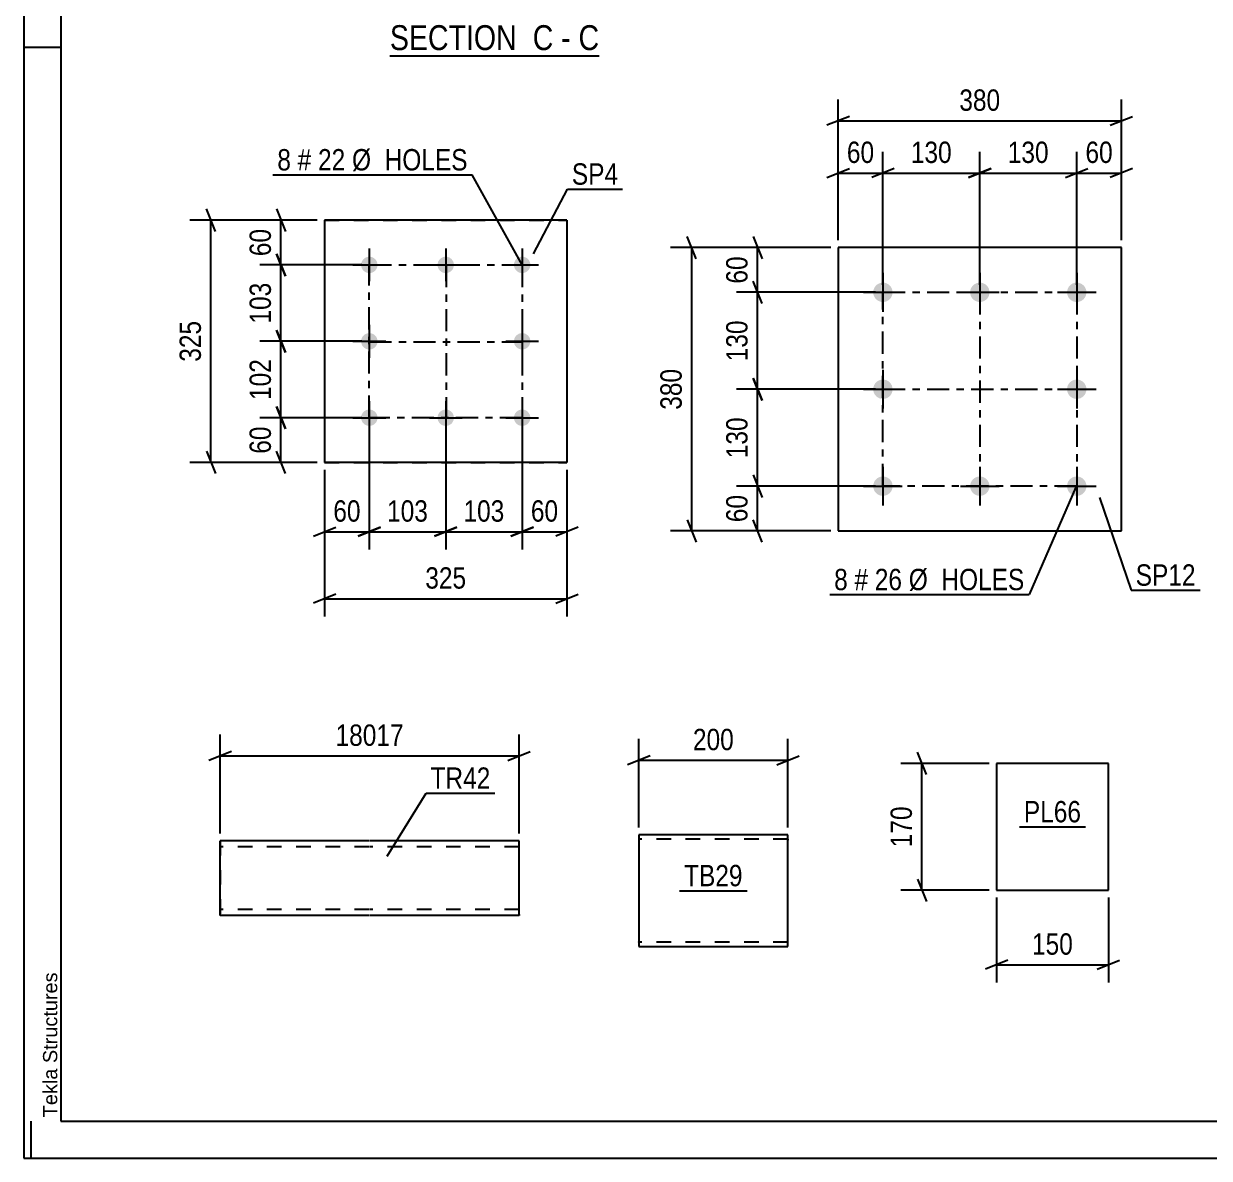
# Model space of a CAD drawing. Header units: millimetres. Extents: x 0 to 841, y 0 to 594.
# Drawn here: x 0 to 159, y 0 to 152.2 of the extents above; entities that cross this region are included whole.
import ezdxf

# ---------------------------------------------------------------- set-up
doc = ezdxf.new("R2010")
doc.units = ezdxf.units.MM
doc.linetypes.add('DXK_LINE_DOT2', pattern=[3.9198, 1.9599, -1.9599])
doc.linetypes.add('DXK_LINE_DOT3', pattern=[5.9187, 2.979, -0.9799, 0.9799, -0.9799])
doc.styles.add('Arial', font='arial.ttf', dxfattribs={"height": 0.2})
doc.styles.add('Arial Narrow', font='ARIALN.TTF', dxfattribs={"height": 0.2})

# ---------------------------------------------------------------- blocks, each defined once
blk = doc.blocks.new('Unknown-232924665-1133')
at = {"color": 5, "linetype": 'Continuous'}
for p, q in [((0, 594), (0, 0)), ((5, 589), (5, 5)), ((5, 149), (0, 149)), ((1, 0), (1, 5)), ((5, 5), (836, 5)), ((0, 0), (841, 0))]:
    blk.add_line(p, q, dxfattribs=at)
at = {"color": 174, "linetype": 'Continuous', "style": 'Arial'}
blk.add_text('Tekla Structures', height=1.9102, rotation=90, dxfattribs=at).set_placement((4.5, 5.5))
blk = doc.blocks.new('Unknown-232924665-13 - 4838')
at = {"color": 6, "linetype": 'Continuous'}
blk.add_line((49.12, 147.89), (77.19, 147.89), dxfattribs=at)
at = {"color": 0, "linetype": 'Continuous'}
for points in [[(67.23, 148.64), (67.23, 152.14), (49.12, 152.14), (49.12, 148.64)], [(71.05, 148.64), (71.05, 152.14), (68.28, 152.14), (68.28, 148.64)], [(73.37, 148.64), (73.37, 152.14), (72.1, 152.14), (72.1, 148.64)], [(77.19, 148.64), (77.19, 152.14), (74.42, 152.14), (74.42, 148.64)]]:
    blk.add_wipeout(points, dxfattribs=at)
at = {"color": 7, "linetype": 'Continuous', "style": 'Arial Narrow'}
for s, p in [('SECTION ', (49.12, 148.64)), ('C', (68.28, 148.64)), ('C', (74.42, 148.64)), ('-', (72.1, 148.64))]:
    blk.add_text(s, height=3.34, dxfattribs=at).set_placement(p)
blk = doc.blocks.new('Part-232924665-17993 - 17992')
at = {"color": 2, "linetype": 'Continuous'}
for p, q in [((82.51, 43.39), (82.51, 28.49)), ((102.51, 43.39), (82.51, 43.39)), ((102.51, 29.59), (102.51, 43.39)), ((102.51, 28.39), (102.51, 29.59)), ((82.51, 28.49), (82.51, 28.39)), ((82.51, 28.39), (102.51, 28.39))]:
    blk.add_line(p, q, dxfattribs=at)
at = {"color": 7, "linetype": 'DXK_LINE_DOT2'}
for p, q in [((102.51, 42.79), (82.51, 42.79)), ((102.51, 42.79), (102.51, 42.75)), ((102.51, 42.75), (102.51, 42.79)), ((102.51, 42.65), (102.51, 42.75)), ((102.51, 42.75), (102.51, 42.65)), ((82.51, 28.99), (82.51, 29.04)), ((102.51, 28.99), (82.51, 28.99)), ((102.51, 29.04), (102.51, 29.36)), ((102.51, 28.99), (102.51, 29.04))]:
    blk.add_line(p, q, dxfattribs=at)
blk = doc.blocks.new('Part-232924665-18001 - 18000')
at = {"color": 2, "linetype": 'Continuous'}
for p, q in [((130.49, 52.96), (130.49, 35.96)), ((145.49, 52.96), (130.49, 52.96)), ((145.49, 35.96), (145.49, 52.96)), ((130.49, 35.96), (145.49, 35.96))]:
    blk.add_line(p, q, dxfattribs=at)
blk = doc.blocks.new('Part-232924665-4308 - 4302')
at = {"color": 2, "linetype": 'Continuous'}
for p, q in [((40.36, 125.83), (40.36, 93.33)), ((72.86, 125.83), (40.36, 125.83)), ((72.86, 125.83), (72.86, 93.33)), ((72.86, 93.33), (40.36, 93.33))]:
    blk.add_line(p, q, dxfattribs=at)
at = {"color": 7, "linetype": 'DXK_LINE_DOT2'}
for p, q in [((40.36, 125.83), (72.86, 125.83)), ((40.36, 93.33), (72.86, 93.33))]:
    blk.add_line(p, q, dxfattribs=at)
blk = doc.blocks.new('Bolt-232924665-4369 - 4302')
at = {"linetype": 'Continuous'}
for points in [[(46.36, 120.93, -1), (46.36, 118.73, -1)], [(56.61, 120.93, -1), (56.61, 118.73, -1)], [(66.86, 120.93, -1), (66.86, 118.73, -1)], [(46.36, 110.68, -1), (46.36, 108.48, -1)], [(66.86, 110.68, -1), (66.86, 108.48, -1)], [(46.36, 100.43, -1), (46.36, 98.23, -1)], [(56.61, 100.43, -1), (56.61, 98.23, -1)], [(66.86, 100.43, -1), (66.86, 98.23, -1)]]:
    blk.add_hatch(color=1, dxfattribs=at).paths.add_polyline_path(points)
at = {"color": 1, "linetype": 'Continuous'}
for p, q in [((46.36, 122.03), (46.36, 117.63)), ((56.61, 122.03), (56.61, 117.63)), ((66.86, 122.03), (66.86, 117.63)), ((44.16, 119.83), (48.56, 119.83)), ((54.41, 119.83), (58.81, 119.83)), ((64.66, 119.83), (69.06, 119.83)), ((46.36, 111.78), (46.36, 107.38)), ((66.86, 111.78), (66.86, 107.38)), ((44.16, 109.58), (48.56, 109.58)), ((64.66, 109.58), (69.06, 109.58)), ((46.36, 101.53), (46.36, 97.13)), ((56.61, 101.53), (56.61, 97.13)), ((66.86, 101.53), (66.86, 97.13)), ((44.16, 99.33), (48.56, 99.33)), ((54.41, 99.33), (58.81, 99.33)), ((64.66, 99.33), (69.06, 99.33))]:
    blk.add_line(p, q, dxfattribs=at)
blk = doc.blocks.new('Part-232924665-18038 - 18037')
at = {"color": 2, "linetype": 'Continuous'}
for p, q in [((109.25, 122.15), (109.25, 84.15)), ((147.25, 122.15), (109.25, 122.15)), ((147.25, 84.15), (147.25, 122.15)), ((109.25, 84.15), (147.25, 84.15))]:
    blk.add_line(p, q, dxfattribs=at)
blk = doc.blocks.new('Bolt-232924665-18039 - 18037')
at = {"linetype": 'Continuous'}
for points in [[(115.25, 117.45, -1), (115.25, 114.85, -1)], [(128.25, 117.45, -1), (128.25, 114.85, -1)], [(141.25, 117.45, -1), (141.25, 114.85, -1)], [(115.25, 104.45, -1), (115.25, 101.85, -1)], [(141.25, 104.45, -1), (141.25, 101.85, -1)], [(115.25, 91.45, -1), (115.25, 88.85, -1)], [(128.25, 91.45, -1), (128.25, 88.85, -1)], [(141.25, 91.45, -1), (141.25, 88.85, -1)]]:
    blk.add_hatch(color=1, dxfattribs=at).paths.add_polyline_path(points)
at = {"color": 1, "linetype": 'Continuous'}
for p, q in [((115.25, 118.75), (115.25, 113.55)), ((128.25, 118.75), (128.25, 113.55)), ((141.25, 118.75), (141.25, 113.55)), ((112.65, 116.15), (117.85, 116.15)), ((125.65, 116.15), (130.85, 116.15)), ((138.65, 116.15), (143.85, 116.15)), ((115.25, 105.75), (115.25, 100.55)), ((141.25, 105.75), (141.25, 100.55)), ((112.65, 103.15), (117.85, 103.15)), ((138.65, 103.15), (143.85, 103.15)), ((115.25, 92.75), (115.25, 87.55)), ((128.25, 92.75), (128.25, 87.55)), ((141.25, 92.75), (141.25, 87.55)), ((112.65, 90.15), (117.85, 90.15)), ((125.65, 90.15), (130.85, 90.15)), ((138.65, 90.15), (143.85, 90.15))]:
    blk.add_line(p, q, dxfattribs=at)
blk = doc.blocks.new('Part-232924665-18099 - 18098')
at = {"color": 2, "linetype": 'Continuous'}
for p, q in [((26.35, 32.58), (26.35, 42.58)), ((26.35, 42.58), (26.35, 42.58)), ((46.35, 42.58), (26.35, 42.58)), ((66.45, 42.58), (46.45, 42.58)), ((66.45, 32.58), (66.45, 42.58)), ((26.35, 32.58), (26.35, 32.58)), ((46.35, 32.58), (26.35, 32.58)), ((66.45, 32.58), (46.45, 32.58))]:
    blk.add_line(p, q, dxfattribs=at)
at = {"color": 7, "linetype": 'DXK_LINE_DOT2'}
for p, q in [((26.35, 42.58), (26.35, 32.58)), ((26.35, 42.58), (26.35, 42.58)), ((46.35, 41.78), (26.35, 41.78)), ((66.45, 41.78), (46.45, 41.78)), ((46.35, 33.38), (26.35, 33.38)), ((26.35, 32.58), (26.35, 32.58)), ((66.45, 33.38), (46.45, 33.38)), ((66.45, 32.7), (66.45, 32.58))]:
    blk.add_line(p, q, dxfattribs=at)
blk = doc.blocks.new('Rectangle-232924665-4456 - 4302')
at = {"color": 1, "linetype": 'DXK_LINE_DOT3'}
blk.add_lwpolyline([(46.36, 119.83), (66.86, 119.83), (66.86, 99.33), (46.36, 99.33), (46.36, 119.83)], close=True, dxfattribs=at)
blk = doc.blocks.new('Rectangle-232924665-18878 - 18037')
at = {"color": 1, "linetype": 'DXK_LINE_DOT3'}
blk.add_lwpolyline([(115.25, 116.15), (141.25, 116.15), (141.25, 90.15), (115.25, 90.15), (115.25, 116.15)], close=True, dxfattribs=at)
blk = doc.blocks.new('Line-232924665-4449 - 4302')
at = {"color": 1, "linetype": 'DXK_LINE_DOT3'}
blk.add_line((56.66, 119.83), (56.66, 99.33), dxfattribs=at)
blk = doc.blocks.new('Line-232924665-18888 - 18037')
at = {"color": 1, "linetype": 'DXK_LINE_DOT3'}
blk.add_line((128.25, 116.15), (128.25, 90.15), dxfattribs=at)
blk = doc.blocks.new('Line-232924665-4442 - 4302')
at = {"color": 1, "linetype": 'DXK_LINE_DOT3'}
blk.add_line((46.36, 109.53), (66.86, 109.53), dxfattribs=at)
blk = doc.blocks.new('Line-232924665-18895 - 18037')
at = {"color": 1, "linetype": 'DXK_LINE_DOT3'}
blk.add_line((115.25, 103.15), (141.25, 103.15), dxfattribs=at)
blk = doc.blocks.new('StraightDimension-232924665-18277 - 17992')
at = {"color": 7, "linetype": 'Continuous'}
for p, q in [((82.51, 44.39), (82.51, 56.24)), ((102.51, 44.39), (102.51, 56.24)), ((84.01, 53.99), (81.01, 52.79)), ((82.51, 53.39), (102.51, 53.39)), ((101.01, 52.79), (104.01, 53.99))]:
    blk.add_line(p, q, dxfattribs=at)
at = {"color": 0}
blk.add_wipeout([(95.85, 54.14), (95.85, 58.34), (89.17, 58.34), (89.17, 54.14)], dxfattribs=at)
at = {"color": 3, "style": 'Arial Narrow'}
blk.add_text('200', height=2.863, dxfattribs=at).set_placement((89.77, 54.74))
blk = doc.blocks.new('StraightDimension-232924665-18285 - 18000')
at = {"color": 7, "linetype": 'Continuous'}
for p, q in [((130.49, 34.96), (130.49, 23.56)), ((145.49, 34.96), (145.49, 23.56)), ((131.99, 26.56), (128.99, 25.36)), ((130.49, 25.96), (145.49, 25.96)), ((143.99, 25.36), (146.99, 26.56))]:
    blk.add_line(p, q, dxfattribs=at)
at = {"color": 0}
blk.add_wipeout([(141.34, 26.71), (141.34, 30.91), (134.65, 30.91), (134.65, 26.71)], dxfattribs=at)
at = {"color": 3, "style": 'Arial Narrow'}
blk.add_text('150', height=2.863, dxfattribs=at).set_placement((135.25, 27.31))
blk = doc.blocks.new('StraightDimension-232924665-18281 - 18000')
at = {"color": 7, "linetype": 'Continuous'}
for p, q in [((121.09, 51.46), (119.89, 54.46)), ((129.49, 52.96), (117.64, 52.96)), ((120.49, 35.96), (120.49, 52.96)), ((119.89, 37.46), (121.09, 34.46)), ((129.49, 35.96), (117.64, 35.96))]:
    blk.add_line(p, q, dxfattribs=at)
at = {"color": 0}
blk.add_wipeout([(119.74, 47.81), (115.54, 47.81), (115.54, 41.12), (119.74, 41.12)], dxfattribs=at)
at = {"color": 3, "style": 'Arial Narrow'}
blk.add_text('170', height=2.863, rotation=90.0002, dxfattribs=at).set_placement((119.14, 41.72))
blk = doc.blocks.new('StraightDimension-232924665-21087 - 4302')
at = {"color": 7, "linetype": 'Continuous'}
for p, q in [((56.61, 98.33), (56.61, 81.64)), ((66.86, 98.33), (66.86, 81.64)), ((55.11, 83.44), (58.11, 84.64)), ((68.36, 84.64), (65.36, 83.44)), ((56.61, 84.04), (66.86, 84.04))]:
    blk.add_line(p, q, dxfattribs=at)
at = {"color": 0}
blk.add_wipeout([(65.08, 84.79), (65.08, 88.99), (58.39, 88.99), (58.39, 84.79)], dxfattribs=at)
at = {"color": 3, "style": 'Arial Narrow'}
blk.add_text('103', height=2.863, dxfattribs=at).set_placement((58.99, 85.39))
blk = doc.blocks.new('StraightDimension-232924665-4396 - 4302')
at = {"color": 7, "linetype": 'Continuous'}
for p, q in [((40.36, 92.33), (40.36, 72.66)), ((72.86, 92.33), (72.86, 72.66)), ((41.86, 75.66), (38.86, 74.46)), ((40.36, 75.06), (72.86, 75.06)), ((71.36, 74.46), (74.36, 75.66))]:
    blk.add_line(p, q, dxfattribs=at)
at = {"color": 0}
blk.add_wipeout([(59.95, 75.81), (59.95, 80.01), (53.27, 80.01), (53.27, 75.81)], dxfattribs=at)
at = {"color": 3, "style": 'Arial Narrow'}
blk.add_text('325', height=2.863, dxfattribs=at).set_placement((53.87, 76.41))
blk = doc.blocks.new('StraightDimension-232924665-4432 - 4302')
at = {"color": 7, "linetype": 'Continuous'}
for p, q in [((25.72, 124.33), (24.52, 127.33)), ((39.36, 125.83), (22.27, 125.83)), ((25.12, 93.33), (25.12, 125.83)), ((24.52, 94.83), (25.72, 91.83)), ((39.36, 93.33), (22.27, 93.33))]:
    blk.add_line(p, q, dxfattribs=at)
at = {"color": 0}
blk.add_wipeout([(24.37, 112.92), (20.17, 112.92), (20.17, 106.24), (24.37, 106.24)], dxfattribs=at)
at = {"color": 3, "style": 'Arial Narrow'}
blk.add_text('325', height=2.863, rotation=90.0002, dxfattribs=at).set_placement((23.77, 106.84))
blk = doc.blocks.new('StraightDimension-232924665-17868 - 4302')
at = {"color": 7, "linetype": 'Continuous'}
for p, q in [((66.86, 98.33), (66.86, 81.64)), ((72.86, 92.33), (72.86, 81.64)), ((65.36, 83.44), (68.36, 84.64)), ((74.36, 84.64), (71.36, 83.44)), ((66.86, 84.04), (72.86, 84.04))]:
    blk.add_line(p, q, dxfattribs=at)
at = {"color": 0}
blk.add_wipeout([(72.29, 84.79), (72.29, 88.99), (67.43, 88.99), (67.43, 84.79)], dxfattribs=at)
at = {"color": 3, "style": 'Arial Narrow'}
blk.add_text('60', height=2.863, dxfattribs=at).set_placement((68.03, 85.39))
blk = doc.blocks.new('StraightDimension-232924665-17871 - 4302')
at = {"color": 7, "linetype": 'Continuous'}
for p, q in [((46.36, 98.33), (46.36, 81.64)), ((40.36, 92.33), (40.36, 81.64)), ((38.86, 83.44), (41.86, 84.64)), ((47.86, 84.64), (44.86, 83.44)), ((40.36, 84.04), (46.36, 84.04))]:
    blk.add_line(p, q, dxfattribs=at)
at = {"color": 0}
blk.add_wipeout([(45.79, 84.79), (45.79, 88.99), (40.93, 88.99), (40.93, 84.79)], dxfattribs=at)
at = {"color": 3, "style": 'Arial Narrow'}
blk.add_text('60', height=2.863, dxfattribs=at).set_placement((41.53, 85.39))
blk = doc.blocks.new('StraightDimension-232924665-17893 - 4302')
at = {"color": 7, "linetype": 'Continuous'}
for p, q in [((33.91, 127.33), (35.11, 124.33)), ((39.36, 125.83), (31.66, 125.83)), ((34.51, 119.83), (34.51, 125.83)), ((35.11, 118.33), (33.91, 121.33)), ((45.36, 119.83), (31.66, 119.83))]:
    blk.add_line(p, q, dxfattribs=at)
at = {"color": 0}
blk.add_wipeout([(33.76, 125.26), (29.56, 125.26), (29.56, 120.4), (33.76, 120.4)], dxfattribs=at)
at = {"color": 3, "style": 'Arial Narrow'}
blk.add_text('60', height=2.863, rotation=90.0002, dxfattribs=at).set_placement((33.16, 121))
blk = doc.blocks.new('StraightDimension-232924665-17896 - 4302')
at = {"color": 7, "linetype": 'Continuous'}
for p, q in [((33.91, 100.83), (35.11, 97.83)), ((45.36, 99.33), (31.66, 99.33)), ((34.51, 93.33), (34.51, 99.33)), ((35.11, 91.83), (33.91, 94.83)), ((39.36, 93.33), (31.66, 93.33))]:
    blk.add_line(p, q, dxfattribs=at)
at = {"color": 0}
blk.add_wipeout([(33.76, 98.76), (29.56, 98.76), (29.56, 93.9), (33.76, 93.9)], dxfattribs=at)
at = {"color": 3, "style": 'Arial Narrow'}
blk.add_text('60', height=2.863, rotation=90.0002, dxfattribs=at).set_placement((33.16, 94.5))
blk = doc.blocks.new('StraightDimension-232924665-21085 - 4302')
at = {"color": 7, "linetype": 'Continuous'}
for p, q in [((46.36, 98.33), (46.36, 81.64)), ((56.61, 98.33), (56.61, 81.64)), ((44.86, 83.44), (47.86, 84.64)), ((58.11, 84.64), (55.11, 83.44)), ((46.36, 84.04), (56.61, 84.04))]:
    blk.add_line(p, q, dxfattribs=at)
at = {"color": 0}
blk.add_wipeout([(54.83, 84.79), (54.83, 88.99), (48.14, 88.99), (48.14, 84.79)], dxfattribs=at)
at = {"color": 3, "style": 'Arial Narrow'}
blk.add_text('103', height=2.863, dxfattribs=at).set_placement((48.74, 85.39))
blk = doc.blocks.new('StraightDimension-232924665-21101 - 4302')
at = {"color": 7, "linetype": 'Continuous'}
for p, q in [((33.91, 111.08), (35.11, 108.08)), ((45.36, 109.58), (31.66, 109.58)), ((34.51, 99.33), (34.51, 109.58)), ((35.11, 97.83), (33.91, 100.83)), ((45.36, 99.33), (31.66, 99.33))]:
    blk.add_line(p, q, dxfattribs=at)
at = {"color": 0}
blk.add_wipeout([(33.76, 107.8), (29.56, 107.8), (29.56, 101.11), (33.76, 101.11)], dxfattribs=at)
at = {"color": 3, "style": 'Arial Narrow'}
blk.add_text('102', height=2.863, rotation=90.0002, dxfattribs=at).set_placement((33.16, 101.71))
blk = doc.blocks.new('StraightDimension-232924665-21103 - 4302')
at = {"color": 7, "linetype": 'Continuous'}
for p, q in [((33.91, 121.33), (35.11, 118.33)), ((45.36, 119.83), (31.66, 119.83)), ((34.51, 109.58), (34.51, 119.83)), ((35.11, 108.08), (33.91, 111.08)), ((45.36, 109.58), (31.66, 109.58))]:
    blk.add_line(p, q, dxfattribs=at)
at = {"color": 0}
blk.add_wipeout([(33.76, 118.05), (29.56, 118.05), (29.56, 111.36), (33.76, 111.36)], dxfattribs=at)
at = {"color": 3, "style": 'Arial Narrow'}
blk.add_text('103', height=2.863, rotation=90.0002, dxfattribs=at).set_placement((33.16, 111.96))
blk = doc.blocks.new('StraightDimension-232924665-18344 - 18037')
at = {"color": 7, "linetype": 'Continuous'}
for p, q in [((109.25, 123.15), (109.25, 135)), ((115.25, 117.15), (115.25, 135)), ((107.75, 131.55), (110.75, 132.75)), ((109.25, 132.15), (115.25, 132.15)), ((116.75, 132.75), (113.75, 131.55))]:
    blk.add_line(p, q, dxfattribs=at)
at = {"color": 0}
blk.add_wipeout([(114.67, 132.9), (114.67, 137.1), (109.82, 137.1), (109.82, 132.9)], dxfattribs=at)
at = {"color": 3, "style": 'Arial Narrow'}
blk.add_text('60', height=2.863, dxfattribs=at).set_placement((110.42, 133.5))
blk = doc.blocks.new('StraightDimension-232924665-18321 - 18037')
at = {"color": 7, "linetype": 'Continuous'}
for p, q in [((97.84, 123.65), (99.04, 120.65)), ((108.25, 122.15), (95.59, 122.15)), ((98.44, 116.15), (98.44, 122.15)), ((114.25, 116.15), (95.59, 116.15)), ((99.04, 114.65), (97.84, 117.65))]:
    blk.add_line(p, q, dxfattribs=at)
at = {"color": 0}
blk.add_wipeout([(97.69, 121.57), (93.49, 121.57), (93.49, 116.72), (97.69, 116.72)], dxfattribs=at)
at = {"color": 3, "style": 'Arial Narrow'}
blk.add_text('60', height=2.863, rotation=90.0002, dxfattribs=at).set_placement((97.09, 117.32))
blk = doc.blocks.new('StraightDimension-232924665-18324 - 18037')
at = {"color": 7, "linetype": 'Continuous'}
for p, q in [((97.84, 91.65), (99.04, 88.65)), ((114.25, 90.15), (95.59, 90.15)), ((98.44, 84.15), (98.44, 90.15)), ((99.04, 82.65), (97.84, 85.65)), ((108.25, 84.15), (95.59, 84.15))]:
    blk.add_line(p, q, dxfattribs=at)
at = {"color": 0}
blk.add_wipeout([(97.69, 89.57), (93.49, 89.57), (93.49, 84.72), (97.69, 84.72)], dxfattribs=at)
at = {"color": 3, "style": 'Arial Narrow'}
blk.add_text('60', height=2.863, rotation=90.0002, dxfattribs=at).set_placement((97.09, 85.32))
blk = doc.blocks.new('StraightDimension-232924665-18337 - 18037')
at = {"color": 7, "linetype": 'Continuous'}
for p, q in [((90.21, 120.65), (89.01, 123.65)), ((108.25, 122.15), (86.76, 122.15)), ((89.61, 84.15), (89.61, 122.15)), ((89.01, 85.65), (90.21, 82.65)), ((108.25, 84.15), (86.76, 84.15))]:
    blk.add_line(p, q, dxfattribs=at)
at = {"color": 0}
blk.add_wipeout([(88.86, 106.49), (84.66, 106.49), (84.66, 99.8), (88.86, 99.8)], dxfattribs=at)
at = {"color": 3, "style": 'Arial Narrow'}
blk.add_text('380', height=2.863, rotation=90.0002, dxfattribs=at).set_placement((88.26, 100.4))
blk = doc.blocks.new('StraightDimension-232924665-18341 - 18037')
at = {"color": 7, "linetype": 'Continuous'}
for p, q in [((141.25, 117.15), (141.25, 135)), ((147.25, 123.15), (147.25, 135)), ((139.75, 131.55), (142.75, 132.75)), ((141.25, 132.15), (147.25, 132.15)), ((148.75, 132.75), (145.75, 131.55))]:
    blk.add_line(p, q, dxfattribs=at)
at = {"color": 0}
blk.add_wipeout([(146.67, 132.9), (146.67, 137.1), (141.82, 137.1), (141.82, 132.9)], dxfattribs=at)
at = {"color": 3, "style": 'Arial Narrow'}
blk.add_text('60', height=2.863, dxfattribs=at).set_placement((142.42, 133.5))
blk = doc.blocks.new('StraightDimension-232924665-18357 - 18037')
at = {"color": 7, "linetype": 'Continuous'}
for p, q in [((109.25, 123.15), (109.25, 142)), ((147.25, 123.15), (147.25, 142)), ((110.75, 139.75), (107.75, 138.55)), ((109.25, 139.15), (147.25, 139.15)), ((145.75, 138.55), (148.75, 139.75))]:
    blk.add_line(p, q, dxfattribs=at)
at = {"color": 0}
blk.add_wipeout([(131.59, 139.9), (131.59, 144.1), (124.9, 144.1), (124.9, 139.9)], dxfattribs=at)
at = {"color": 3, "style": 'Arial Narrow'}
blk.add_text('380', height=2.863, dxfattribs=at).set_placement((125.5, 140.5))
blk = doc.blocks.new('StraightDimension-232924665-21143 - 18037')
at = {"color": 7, "linetype": 'Continuous'}
for p, q in [((99.04, 101.65), (97.84, 104.65)), ((114.25, 103.15), (95.59, 103.15)), ((98.44, 90.15), (98.44, 103.15)), ((97.84, 91.65), (99.04, 88.65)), ((114.25, 90.15), (95.59, 90.15))]:
    blk.add_line(p, q, dxfattribs=at)
at = {"color": 0}
blk.add_wipeout([(97.69, 99.99), (93.49, 99.99), (93.49, 93.3), (97.69, 93.3)], dxfattribs=at)
at = {"color": 3, "style": 'Arial Narrow'}
blk.add_text('130', height=2.863, rotation=90.0002, dxfattribs=at).set_placement((97.09, 93.9))
blk = doc.blocks.new('StraightDimension-232924665-21145 - 18037')
at = {"color": 7, "linetype": 'Continuous'}
for p, q in [((114.25, 116.15), (95.59, 116.15)), ((99.04, 114.65), (97.84, 117.65)), ((98.44, 103.15), (98.44, 116.15)), ((97.84, 104.65), (99.04, 101.65)), ((114.25, 103.15), (95.59, 103.15))]:
    blk.add_line(p, q, dxfattribs=at)
at = {"color": 0}
blk.add_wipeout([(97.69, 112.99), (93.49, 112.99), (93.49, 106.3), (97.69, 106.3)], dxfattribs=at)
at = {"color": 3, "style": 'Arial Narrow'}
blk.add_text('130', height=2.863, rotation=90.0002, dxfattribs=at).set_placement((97.09, 106.9))
blk = doc.blocks.new('StraightDimension-232924665-21165 - 18037')
at = {"color": 7, "linetype": 'Continuous'}
for p, q in [((115.25, 117.15), (115.25, 135)), ((128.25, 117.15), (128.25, 135)), ((116.75, 132.75), (113.75, 131.55)), ((115.25, 132.15), (128.25, 132.15)), ((126.75, 131.55), (129.75, 132.75))]:
    blk.add_line(p, q, dxfattribs=at)
at = {"color": 0}
blk.add_wipeout([(125.09, 132.9), (125.09, 137.1), (118.4, 137.1), (118.4, 132.9)], dxfattribs=at)
at = {"color": 3, "style": 'Arial Narrow'}
blk.add_text('130', height=2.863, dxfattribs=at).set_placement((119, 133.5))
blk = doc.blocks.new('StraightDimension-232924665-21167 - 18037')
at = {"color": 7, "linetype": 'Continuous'}
for p, q in [((128.25, 117.15), (128.25, 135)), ((141.25, 117.15), (141.25, 135)), ((129.75, 132.75), (126.75, 131.55)), ((128.25, 132.15), (141.25, 132.15)), ((139.75, 131.55), (142.75, 132.75))]:
    blk.add_line(p, q, dxfattribs=at)
at = {"color": 0}
blk.add_wipeout([(138.09, 132.9), (138.09, 137.1), (131.4, 137.1), (131.4, 132.9)], dxfattribs=at)
at = {"color": 3, "style": 'Arial Narrow'}
blk.add_text('130', height=2.863, dxfattribs=at).set_placement((132, 133.5))
blk = doc.blocks.new('StraightDimension-232924665-18369 - 18098')
at = {"color": 7, "linetype": 'Continuous'}
for p, q in [((26.35, 43.58), (26.35, 56.82)), ((66.45, 43.58), (66.45, 56.82)), ((27.85, 54.57), (24.85, 53.37)), ((64.95, 53.37), (67.95, 54.57)), ((26.35, 53.97), (66.45, 53.97))]:
    blk.add_line(p, q, dxfattribs=at)
at = {"color": 0}
blk.add_wipeout([(51.57, 54.72), (51.57, 58.92), (41.23, 58.92), (41.23, 54.72)], dxfattribs=at)
at = {"color": 3, "style": 'Arial Narrow'}
blk.add_text('18017', height=2.863, dxfattribs=at).set_placement((41.83, 55.32))
blk = doc.blocks.new('Mark-232924665-19369 - 17992')
at = {"color": 0}
blk.add_wipeout([(96.44, 36.49), (96.44, 39.49), (88.58, 39.49), (88.58, 36.49)], dxfattribs=at)
blk.add_wipeout([(96.44, 36.49), (96.44, 39.49), (88.58, 39.49), (88.58, 36.49)], dxfattribs=at)
at = {"color": 30, "linetype": 'Continuous'}
blk.add_line((87.98, 35.89), (97.04, 35.89), dxfattribs=at)
at = {"color": 3, "style": 'Arial Narrow'}
blk.add_text('TB29', height=2.863, dxfattribs=at).set_placement((88.58, 36.49))
blk = doc.blocks.new('Mark-232924665-18400 - 18000')
at = {"color": 0}
blk.add_wipeout([(141.83, 45.06), (141.83, 48.06), (134.16, 48.06), (134.16, 45.06)], dxfattribs=at)
blk.add_wipeout([(141.83, 45.06), (141.83, 48.06), (134.16, 48.06), (134.16, 45.06)], dxfattribs=at)
at = {"color": 30, "linetype": 'Continuous'}
blk.add_line((133.56, 44.46), (142.43, 44.46), dxfattribs=at)
at = {"color": 3, "style": 'Arial Narrow'}
blk.add_text('PL66', height=2.863, dxfattribs=at).set_placement((134.16, 45.06))
blk = doc.blocks.new('Mark-232924665-4304 - 4302')
at = {"color": 0}
blk.add_wipeout([(79.74, 130.59), (79.74, 133.59), (73.53, 133.59), (73.53, 130.59)], dxfattribs=at)
blk.add_wipeout([(79.74, 130.59), (79.74, 133.59), (73.53, 133.59), (73.53, 130.59)], dxfattribs=at)
at = {"color": 30, "linetype": 'Continuous'}
for p, q in [((68.36, 121.33), (72.93, 129.99)), ((72.93, 129.99), (80.34, 129.99))]:
    blk.add_line(p, q, dxfattribs=at)
at = {"color": 3, "style": 'Arial Narrow'}
blk.add_text('SP4', height=2.863, dxfattribs=at).set_placement((73.53, 130.59))
blk = doc.blocks.new('Mark-232924665-4365 - 4302')
at = {"color": 0}
for points in [[(35.85, 132.5), (35.85, 135.5), (34.02, 135.5), (34.02, 132.5)], [(38.58, 132.5), (38.58, 135.5), (36.75, 135.5), (36.75, 132.5)], [(43.14, 132.5), (43.14, 135.5), (39.48, 135.5), (39.48, 132.5)], [(59.56, 132.5), (59.56, 135.5), (44.04, 135.5), (44.04, 132.5)]]:
    blk.add_wipeout(points, dxfattribs=at)
for points in [[(35.85, 132.5), (35.85, 135.5), (34.02, 135.5), (34.02, 132.5)], [(38.58, 132.5), (38.58, 135.5), (36.75, 135.5), (36.75, 132.5)], [(43.14, 132.5), (43.14, 135.5), (39.48, 135.5), (39.48, 132.5)], [(59.56, 132.5), (59.56, 135.5), (44.04, 135.5), (44.04, 132.5)]]:
    blk.add_wipeout(points, dxfattribs=at)
at = {"color": 7, "linetype": 'Continuous'}
for p in [(33.42, 131.9), (66.86, 119.83)]:
    blk.add_line(p, (60.16, 131.9), dxfattribs=at)
at = {"color": 3, "style": 'Arial Narrow'}
for s, height, p in [('8', 2.86, (34.02, 132.5)), ('#', 2.86, (36.75, 132.5)), ('22', 2.863, (39.48, 132.5)), ('Ø  HOLES', 2.863, (44.04, 132.5))]:
    blk.add_text(s, height=height, dxfattribs=at).set_placement(p)
blk = doc.blocks.new('Mark-232924665-18406 - 18037')
at = {"color": 0}
blk.add_wipeout([(157.2, 76.8), (157.2, 79.8), (149.16, 79.8), (149.16, 76.8)], dxfattribs=at)
blk.add_wipeout([(157.2, 76.8), (157.2, 79.8), (149.16, 79.8), (149.16, 76.8)], dxfattribs=at)
at = {"color": 30, "linetype": 'Continuous'}
for p, q in [((144.3, 88.65), (148.56, 76.2)), ((148.56, 76.2), (157.8, 76.2))]:
    blk.add_line(p, q, dxfattribs=at)
at = {"color": 3, "style": 'Arial Narrow'}
blk.add_text('SP12', height=2.863, dxfattribs=at).set_placement((149.16, 76.8))
blk = doc.blocks.new('Mark-232924665-18409 - 18037')
at = {"color": 0}
for points in [[(110.53, 76.2), (110.53, 79.2), (108.71, 79.2), (108.71, 76.2)], [(113.26, 76.2), (113.26, 79.2), (111.43, 79.2), (111.43, 76.2)], [(117.82, 76.2), (117.82, 79.2), (114.16, 79.2), (114.16, 76.2)], [(134.25, 76.2), (134.25, 79.2), (118.72, 79.2), (118.72, 76.2)]]:
    blk.add_wipeout(points, dxfattribs=at)
for points in [[(110.53, 76.2), (110.53, 79.2), (108.71, 79.2), (108.71, 76.2)], [(113.26, 76.2), (113.26, 79.2), (111.43, 79.2), (111.43, 76.2)], [(117.82, 76.2), (117.82, 79.2), (114.16, 79.2), (114.16, 76.2)], [(134.25, 76.2), (134.25, 79.2), (118.72, 79.2), (118.72, 76.2)]]:
    blk.add_wipeout(points, dxfattribs=at)
at = {"color": 7, "linetype": 'Continuous'}
for p in [(141.13, 90.03), (108.11, 75.6)]:
    blk.add_line(p, (134.85, 75.6), dxfattribs=at)
at = {"color": 3, "style": 'Arial Narrow'}
for s, height, p in [('8', 2.86, (108.71, 76.2)), ('#', 2.86, (111.43, 76.2)), ('26', 2.863, (114.16, 76.2)), ('Ø  HOLES', 2.863, (118.72, 76.2))]:
    blk.add_text(s, height=height, dxfattribs=at).set_placement(p)
blk = doc.blocks.new('Mark-232924665-18413 - 18098')
at = {"color": 0}
blk.add_wipeout([(62.6, 49.56), (62.6, 52.56), (54.57, 52.56), (54.57, 49.56)], dxfattribs=at)
blk.add_wipeout([(62.6, 49.56), (62.6, 52.56), (54.57, 52.56), (54.57, 49.56)], dxfattribs=at)
at = {"color": 30, "linetype": 'Continuous'}
for p, q in [((48.75, 40.54), (53.97, 48.96)), ((53.97, 48.96), (63.2, 48.96))]:
    blk.add_line(p, q, dxfattribs=at)
at = {"color": 3, "style": 'Arial Narrow'}
blk.add_text('TR42', height=2.863, dxfattribs=at).set_placement((54.57, 49.56))

msp = doc.modelspace()

# ---------------------------------------------------------------- block references
for name in ['Unknown-232924665-1133', 'Part-232924665-4308 - 4302', 'Bolt-232924665-4369 - 4302', 'Part-232924665-18038 - 18037', 'Rectangle-232924665-4456 - 4302', 'Line-232924665-4449 - 4302', 'Bolt-232924665-18039 - 18037', 'Rectangle-232924665-18878 - 18037', 'Line-232924665-18888 - 18037', 'Line-232924665-4442 - 4302', 'Line-232924665-18895 - 18037', 'Part-232924665-18001 - 18000', 'Part-232924665-17993 - 17992', 'Part-232924665-18099 - 18098']:
    msp.add_blockref(name, (0, 0))

# ---------------------------------------------------------------- next in the draw order: block references
for name in ['Unknown-232924665-13 - 4838', 'StraightDimension-232924665-18344 - 18037', 'StraightDimension-232924665-18341 - 18037', 'Mark-232924665-4304 - 4302', 'StraightDimension-232924665-21087 - 4302', 'StraightDimension-232924665-18324 - 18037', 'Mark-232924665-18406 - 18037', 'StraightDimension-232924665-18369 - 18098', 'StraightDimension-232924665-18277 - 17992', 'Mark-232924665-18400 - 18000', 'Mark-232924665-19369 - 17992', 'StraightDimension-232924665-18285 - 18000']:
    msp.add_blockref(name, (0, 0))

# ---------------------------------------------------------------- next in the draw order: block references
for name in ['StraightDimension-232924665-18321 - 18037', 'StraightDimension-232924665-4396 - 4302', 'StraightDimension-232924665-18281 - 18000', 'Mark-232924665-18413 - 18098']:
    msp.add_blockref(name, (0, 0))

# ---------------------------------------------------------------- next in the draw order: block references
for name in ['StraightDimension-232924665-4432 - 4302', 'StraightDimension-232924665-18337 - 18037', 'StraightDimension-232924665-17868 - 4302']:
    msp.add_blockref(name, (0, 0))

# ---------------------------------------------------------------- next in the draw order: block references
for name in ['StraightDimension-232924665-18357 - 18037', 'StraightDimension-232924665-17893 - 4302', 'StraightDimension-232924665-21143 - 18037', 'StraightDimension-232924665-17871 - 4302']:
    msp.add_blockref(name, (0, 0))

# ---------------------------------------------------------------- next in the draw order: block references
for name in ['StraightDimension-232924665-21145 - 18037', 'StraightDimension-232924665-17896 - 4302', 'Mark-232924665-18409 - 18037']:
    msp.add_blockref(name, (0, 0))

# ---------------------------------------------------------------- next in the draw order: block references
for name in ['StraightDimension-232924665-21165 - 18037', 'StraightDimension-232924665-21085 - 4302']:
    msp.add_blockref(name, (0, 0))

# ---------------------------------------------------------------- next in the draw order: block references
for name in ['StraightDimension-232924665-21167 - 18037', 'StraightDimension-232924665-21101 - 4302']:
    msp.add_blockref(name, (0, 0))

# ---------------------------------------------------------------- next in the draw order: block references
msp.add_blockref('StraightDimension-232924665-21103 - 4302', (0, 0))

# ---------------------------------------------------------------- next in the draw order: block references
msp.add_blockref('Mark-232924665-4365 - 4302', (0, 0))

doc.saveas('drawing.dxf')
